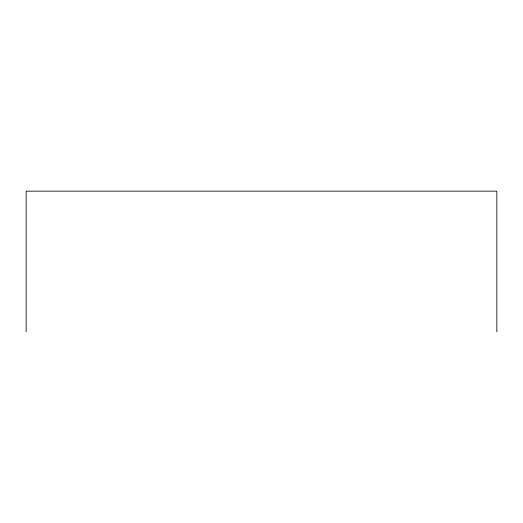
<?xml version="1.0" encoding="UTF-8"?>
<svg xmlns="http://www.w3.org/2000/svg" width="523" height="523" viewBox="0 0 523 523"><rect width="100%" height="100%" fill="white"/><g stroke="black" fill="none" stroke-linecap="round" stroke-linejoin="round"><path stroke-width="0.78" d="M496.85 331.844L496.85 191.156L26.15 191.156L26.15 331.844"/></g></svg>
